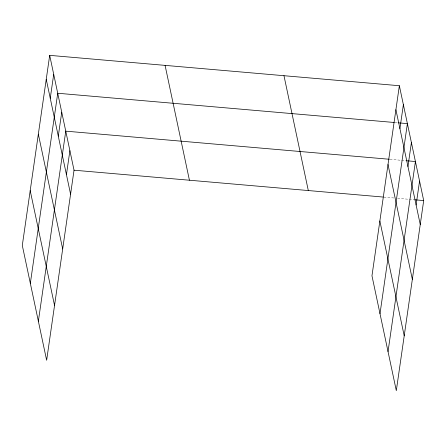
<?xml version="1.0" encoding="UTF-8"?>
<svg xmlns="http://www.w3.org/2000/svg" width="446" height="446" viewBox="0 0 446 446"><rect width="100%" height="100%" fill="white"/><g stroke="black" fill="none" stroke-linecap="round" stroke-linejoin="round"><path stroke-width="0.33" stroke-dasharray="2.23 1.67" d="M395.028 122.55L397.776 122.789M390.01 159.317L405.81 160.688M383.861 197.11L394.164 198.002M397.598 198.303L414.083 199.736"/><path stroke-width="0.67" d="M49.69 55.354L22.3 245.434L46.64 360.273L74.036 170.199L49.69 55.354L399.36 85.727L423.7 200.566L396.31 390.646L371.964 275.801L399.36 85.727M50.253 98.265L53.71 74.304M30.334 283.327L57.724 93.253L394.342 122.494M58.287 136.164L61.738 112.202M38.367 321.226L65.757 131.152L389.325 159.255M66.443 174.637L69.894 150.676M399.923 128.638L403.374 104.676M379.998 313.7L407.388 123.626L398.462 122.851M407.956 166.536L411.407 142.575M388.031 351.599L415.421 161.524L406.496 160.75M416.107 205.009L419.563 181.048M74.036 170.199L383.175 197.048M414.769 199.791L423.7 200.566M395.903 109.688L420.249 224.528M388.003 164.507L412.349 279.347M379.864 220.987L404.21 335.827M283.968 75.703L308.309 190.548M165.081 65.378L189.422 180.217M46.239 79.316L70.579 194.161M38.339 134.135L62.68 248.974M30.2 190.615L54.54 305.454"/></g></svg>
